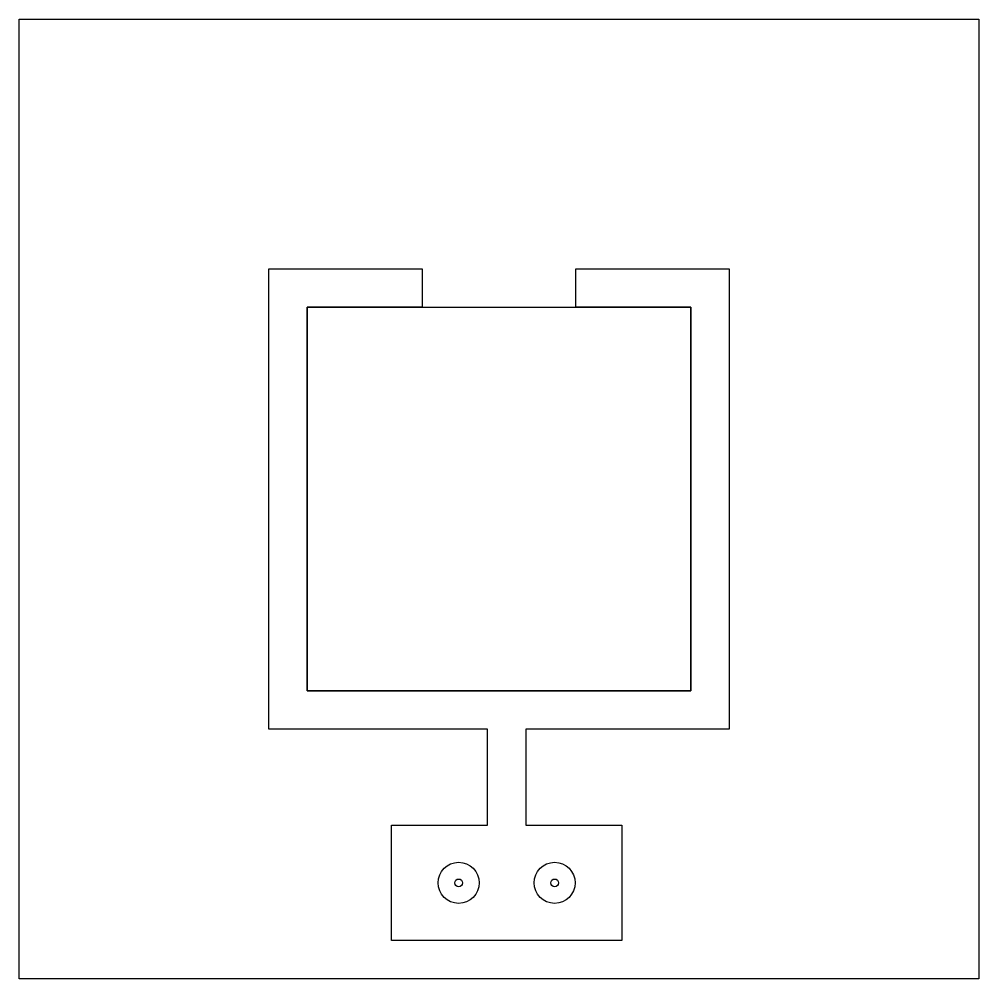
# Model space of a CAD drawing. Header units: millimetres. Extents: x 0 to 25, y 0 to 25.
import ezdxf

# ---------------------------------------------------------------- set-up
doc = ezdxf.new("R2010")
doc.units = ezdxf.units.MM
for name, color, linetype in [('lightmask', 2, 'Continuous'), ('metal', 4, 'Continuous'), ('pins', 7, 'Continuous'), ('substrate', 7, 'Continuous')]:
    doc.layers.add(name, color=color, linetype=linetype)

msp = doc.modelspace()

# ---------------------------------------------------------------- linework, layer by layer
at = {"layer": 'lightmask'}
msp.add_lwpolyline([(7.5, 7.5), (7.5, 17.5), (17.5, 17.5), (17.5, 7.5)], close=True, dxfattribs=at)
at = {"layer": 'metal'}
msp.add_lwpolyline([(10.5, 17.5), (7.5, 17.5), (7.5, 7.5), (17.5, 7.5), (17.5, 17.5), (14.5, 17.5), (14.5, 18.5), (18.5, 18.5), (18.5, 6.5), (13.199, 6.5), (13.199, 4), (15.699, 4), (15.699, 1), (9.699, 1), (9.699, 4), (12.199, 4), (12.199, 6.5), (6.5, 6.5), (6.5, 18.5), (10.5, 18.5)], close=True, dxfattribs=at)
at = {"layer": 'pins'}
for centre, radius in [((11.449, 2.5), 0.535), ((13.949, 2.5), 0.535), ((11.449, 2.5), 0.1), ((13.949, 2.5), 0.1)]:
    msp.add_circle(centre, radius, dxfattribs=at)
at = {"layer": 'substrate'}
msp.add_lwpolyline([(0, 0), (0, 25), (25, 25), (25, 0)], close=True, dxfattribs=at)

doc.saveas('drawing.dxf')
